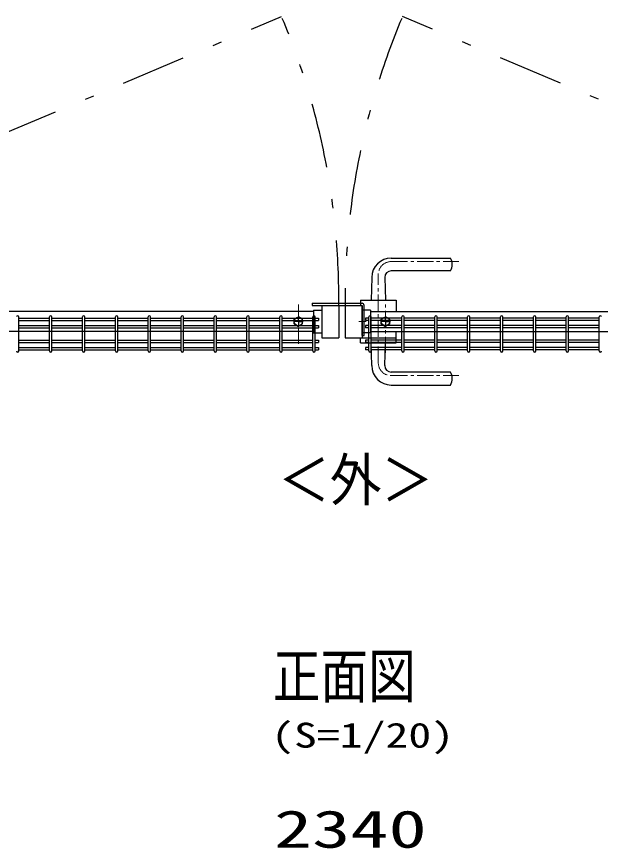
# Model space of a CAD drawing. Units: millimetres, scale not verified. Extents: x -4425 to 4425, y -3150 to 3150.
# Drawn here: x 1125 to 2026, y 822 to 2106 of the extents above; entities that cross this region are included whole.
import ezdxf
from ezdxf.enums import TextEntityAlignment as Align

# ---------------------------------------------------------------- set-up
doc = ezdxf.new("R2010")
doc.units = ezdxf.units.MM
doc.header["$LTSCALE"] = 20
doc.linetypes.add('USER1', pattern=[2, 1.25, -0.25, 0.25, -0.25])
doc.linetypes.add('USER4', pattern=[10.7, 5, -2.5, 0.7, -2.5])
for name, color, linetype, lineweight in [('0-0_外形線', 7, 'Continuous', 25), ('0-3_寸法線', 4, 'Continuous', 25), ('0-7_扉縦枠', 7, 'Continuous', 25), ('0-8_Jﾊﾟﾈﾙ', 3, 'Continuous', 25), ('0-C_扉横枠', 7, 'Continuous', 25), ('0-F_丁番', 3, 'Continuous', 25), ('1-0_軸線', 1, 'USER1', 9), ('1-2_ハッチング', 4, 'Continuous', 25)]:
    doc.layers.add(name, color=color, linetype=linetype, lineweight=lineweight)
doc.layers.add('1-3_D-TITLE', color=7, linetype='Continuous')
doc.styles.add('ＭＳ ゴシック', font='')
doc.styles.get('ＭＳ ゴシック').set_extended_font_data('MS Gothic')

msp = doc.modelspace()

# ---------------------------------------------------------------- linework, layer by layer
at = {"layer": '0-0_外形線'}
for p, q in [((1703.13, 1733.01), (1794.45, 1733.01)), ((1794.45, 1713.01), (1703.13, 1713.01)), ((1673.13, 1703.01), (1672.13, 1668.01)), ((1693.13, 1703.01), (1694.13, 1668.01)), ((1655.63, 1668.01), (1655.63, 1660.01)), ((1655.63, 1668.01), (1710.63, 1668.01)), ((1710.63, 1668.01), (1710.63, 1650.51)), ((1553.44, 1631.26), (1559.93, 1627.51)), ((1566.43, 1631.26), (1559.93, 1627.51)), ((1710.63, 1602.01), (1710.63, 1619.51)), ((1655.63, 1602.01), (1655.63, 1610.01)), ((1655.63, 1602.01), (1710.63, 1602.01)), ((1673.13, 1567.01), (1672.13, 1602.01)), ((1693.13, 1567.01), (1694.13, 1602.01)), ((1794.45, 1557.01), (1703.13, 1557.01)), ((1703.13, 1537.01), (1794.45, 1537.01))]:
    msp.add_line(p, q, dxfattribs=at)
for centre, radius, start, end in [((1703.13, 1703.01), 30, 90, 180), ((1777.13, 1723.01), 20, 330, 30), ((1703.13, 1703.01), 10, 90, 180), ((1703.13, 1567.01), 30, 180, 270), ((1703.13, 1567.01), 10, 180, 270), ((1777.13, 1547.01), 20, 330, 30)]:
    msp.add_arc(centre, radius, start, end, dxfattribs=at)
at = {"layer": '0-7_扉縦枠'}
for p, q in [((1596.13, 1660.01), (1596.13, 1610.01)), ((1596.13, 1660.01), (1622.13, 1660.01)), ((1622.13, 1660.01), (1622.13, 1610.01)), ((1632.13, 1660.01), (1658.13, 1660.01)), ((1632.13, 1660.01), (1632.13, 1610.01)), ((1658.13, 1660.01), (1658.13, 1610.01)), ((1596.13, 1610.01), (1622.13, 1610.01)), ((1632.13, 1610.01), (1710.63, 1610.01))]:
    msp.add_line(p, q, dxfattribs=at)
at = {"layer": '0-8_Jﾊﾟﾈﾙ'}
for p, q in [((1128.71, 1589.71), (1128.71, 1642.11)), ((1128.71, 1640.31), (1175.88, 1640.31)), ((1128.71, 1636.71), (1175.88, 1636.71)), ((1175.88, 1589.71), (1175.88, 1642.11)), ((1179.48, 1589.71), (1179.48, 1642.11)), ((1179.48, 1640.31), (1226.65, 1640.31)), ((1179.48, 1636.71), (1226.65, 1636.71)), ((1226.65, 1589.71), (1226.65, 1642.11)), ((1230.25, 1589.71), (1230.25, 1642.11)), ((1230.25, 1640.31), (1277.42, 1640.31)), ((1230.25, 1636.71), (1277.42, 1636.71)), ((1277.42, 1589.71), (1277.42, 1642.11)), ((1281.02, 1589.71), (1281.02, 1642.11)), ((1281.02, 1640.31), (1328.19, 1640.31)), ((1281.02, 1636.71), (1328.19, 1636.71)), ((1328.19, 1589.71), (1328.19, 1642.11)), ((1331.79, 1589.71), (1331.79, 1642.11)), ((1331.79, 1640.31), (1378.96, 1640.31)), ((1331.79, 1636.71), (1378.96, 1636.71)), ((1378.96, 1589.71), (1378.96, 1642.11)), ((1382.56, 1589.71), (1382.56, 1642.11)), ((1382.56, 1640.31), (1429.72, 1640.31)), ((1382.56, 1636.71), (1429.72, 1636.71)), ((1429.72, 1589.71), (1429.72, 1642.11)), ((1433.32, 1589.71), (1433.32, 1642.11)), ((1433.32, 1640.31), (1480.49, 1640.31)), ((1433.32, 1636.71), (1480.49, 1636.71)), ((1480.49, 1589.71), (1480.49, 1642.11)), ((1484.09, 1589.71), (1484.09, 1642.11)), ((1484.09, 1640.31), (1531.26, 1640.31)), ((1484.09, 1636.71), (1531.26, 1636.71)), ((1531.26, 1589.71), (1531.26, 1642.11)), ((1534.86, 1589.71), (1534.86, 1642.11)), ((1534.86, 1640.31), (1582.03, 1640.31)), ((1534.86, 1636.71), (1582.03, 1636.71)), ((1582.03, 1589.71), (1582.03, 1642.11)), ((1585.63, 1589.71), (1585.63, 1642.11)), ((1585.63, 1640.31), (1590.83, 1640.31)), ((1585.63, 1636.71), (1590.83, 1636.71)), ((1590.83, 1640.31), (1590.83, 1636.71)), ((1663.43, 1640.31), (1663.43, 1636.71)), ((1668.63, 1640.31), (1663.43, 1640.31)), ((1668.63, 1636.71), (1663.43, 1636.71)), ((1668.63, 1589.71), (1668.63, 1642.11)), ((1672.23, 1589.71), (1672.23, 1642.11)), ((1719.4, 1640.31), (1672.23, 1640.31)), ((1719.4, 1636.71), (1672.23, 1636.71)), ((1719.4, 1589.71), (1719.4, 1642.11)), ((1723, 1589.71), (1723, 1642.11)), ((1770.17, 1640.31), (1723, 1640.31)), ((1770.17, 1636.71), (1723, 1636.71)), ((1770.17, 1589.71), (1770.17, 1642.11)), ((1773.77, 1589.71), (1773.77, 1642.11)), ((1820.94, 1640.31), (1773.77, 1640.31)), ((1820.94, 1636.71), (1773.77, 1636.71)), ((1820.94, 1589.71), (1820.94, 1642.11)), ((1824.54, 1589.71), (1824.54, 1642.11)), ((1871.71, 1640.31), (1824.54, 1640.31)), ((1871.71, 1636.71), (1824.54, 1636.71)), ((1871.71, 1589.71), (1871.71, 1642.11)), ((1875.31, 1589.71), (1875.31, 1642.11)), ((1922.48, 1640.31), (1875.31, 1640.31)), ((1922.48, 1636.71), (1875.31, 1636.71)), ((1922.48, 1589.71), (1922.48, 1642.11)), ((1926.08, 1589.71), (1926.08, 1642.11)), ((1973.25, 1640.31), (1926.08, 1640.31)), ((1973.25, 1636.71), (1926.08, 1636.71)), ((1973.25, 1589.71), (1973.25, 1642.11)), ((1976.85, 1589.71), (1976.85, 1642.11)), ((2024.02, 1640.31), (1976.85, 1640.31)), ((2024.02, 1636.71), (1976.85, 1636.71)), ((2024.02, 1589.71), (2024.02, 1642.11)), ((1128.71, 1629.01), (1175.88, 1629.01)), ((1128.71, 1625.41), (1175.88, 1625.41)), ((1179.48, 1629.01), (1226.65, 1629.01)), ((1179.48, 1625.41), (1226.65, 1625.41)), ((1230.25, 1629.01), (1277.42, 1629.01)), ((1230.25, 1625.41), (1277.42, 1625.41)), ((1281.02, 1629.01), (1328.19, 1629.01)), ((1281.02, 1625.41), (1328.19, 1625.41)), ((1331.79, 1629.01), (1378.96, 1629.01)), ((1331.79, 1625.41), (1378.96, 1625.41)), ((1382.56, 1629.01), (1429.72, 1629.01)), ((1382.56, 1625.41), (1429.72, 1625.41)), ((1433.32, 1629.01), (1480.49, 1629.01)), ((1433.32, 1625.41), (1480.49, 1625.41)), ((1484.09, 1629.01), (1531.26, 1629.01)), ((1484.09, 1625.41), (1531.26, 1625.41)), ((1534.86, 1629.01), (1582.03, 1629.01)), ((1534.86, 1625.41), (1582.03, 1625.41)), ((1585.63, 1629.01), (1590.83, 1629.01)), ((1585.63, 1625.41), (1590.83, 1625.41)), ((1590.83, 1629.01), (1590.83, 1625.41)), ((1663.43, 1629.01), (1663.43, 1625.41)), ((1668.63, 1629.01), (1663.43, 1629.01)), ((1668.63, 1625.41), (1663.43, 1625.41)), ((1719.4, 1629.01), (1672.23, 1629.01)), ((1719.4, 1625.41), (1672.23, 1625.41)), ((1770.17, 1629.01), (1723, 1629.01)), ((1770.17, 1625.41), (1723, 1625.41)), ((1820.94, 1629.01), (1773.77, 1629.01)), ((1820.94, 1625.41), (1773.77, 1625.41)), ((1871.71, 1629.01), (1824.54, 1629.01)), ((1871.71, 1625.41), (1824.54, 1625.41)), ((1922.48, 1629.01), (1875.31, 1629.01)), ((1922.48, 1625.41), (1875.31, 1625.41)), ((1973.25, 1629.01), (1926.08, 1629.01)), ((1973.25, 1625.41), (1926.08, 1625.41)), ((2024.02, 1629.01), (1976.85, 1629.01)), ((2024.02, 1625.41), (1976.85, 1625.41)), ((1128.71, 1606.41), (1175.88, 1606.41)), ((1179.48, 1606.41), (1226.65, 1606.41)), ((1230.25, 1606.41), (1277.42, 1606.41)), ((1281.02, 1606.41), (1328.19, 1606.41)), ((1331.79, 1606.41), (1378.96, 1606.41)), ((1382.56, 1606.41), (1429.72, 1606.41)), ((1433.32, 1606.41), (1480.49, 1606.41)), ((1484.09, 1606.41), (1531.26, 1606.41)), ((1534.86, 1606.41), (1582.03, 1606.41)), ((1585.63, 1606.41), (1590.83, 1606.41)), ((1590.83, 1606.41), (1590.83, 1602.81)), ((1663.43, 1606.41), (1663.43, 1602.81)), ((1668.63, 1606.41), (1663.43, 1606.41)), ((1719.4, 1606.41), (1672.23, 1606.41)), ((1770.17, 1606.41), (1723, 1606.41)), ((1820.94, 1606.41), (1773.77, 1606.41)), ((1871.71, 1606.41), (1824.54, 1606.41)), ((1922.48, 1606.41), (1875.31, 1606.41)), ((1973.25, 1606.41), (1926.08, 1606.41)), ((2024.02, 1606.41), (1976.85, 1606.41)), ((1128.71, 1602.81), (1175.88, 1602.81)), ((1128.71, 1595.11), (1175.88, 1595.11)), ((1179.48, 1602.81), (1226.65, 1602.81)), ((1179.48, 1595.11), (1226.65, 1595.11)), ((1230.25, 1602.81), (1277.42, 1602.81)), ((1230.25, 1595.11), (1277.42, 1595.11)), ((1281.02, 1602.81), (1328.19, 1602.81)), ((1281.02, 1595.11), (1328.19, 1595.11)), ((1331.79, 1602.81), (1378.96, 1602.81)), ((1331.79, 1595.11), (1378.96, 1595.11)), ((1382.56, 1602.81), (1429.72, 1602.81)), ((1382.56, 1595.11), (1429.72, 1595.11)), ((1433.32, 1602.81), (1480.49, 1602.81)), ((1433.32, 1595.11), (1480.49, 1595.11)), ((1484.09, 1602.81), (1531.26, 1602.81)), ((1484.09, 1595.11), (1531.26, 1595.11)), ((1534.86, 1602.81), (1582.03, 1602.81)), ((1534.86, 1595.11), (1582.03, 1595.11)), ((1585.63, 1602.81), (1590.83, 1602.81)), ((1668.63, 1602.81), (1663.43, 1602.81)), ((1663.43, 1595.11), (1663.43, 1591.51)), ((1668.63, 1595.11), (1663.43, 1595.11)), ((1719.4, 1602.81), (1672.23, 1602.81)), ((1719.4, 1595.11), (1672.23, 1595.11)), ((1770.17, 1602.81), (1723, 1602.81)), ((1770.17, 1595.11), (1723, 1595.11)), ((1820.94, 1602.81), (1773.77, 1602.81)), ((1820.94, 1595.11), (1773.77, 1595.11)), ((1871.71, 1602.81), (1824.54, 1602.81)), ((1871.71, 1595.11), (1824.54, 1595.11)), ((1922.48, 1602.81), (1875.31, 1602.81)), ((1922.48, 1595.11), (1875.31, 1595.11)), ((1973.25, 1602.81), (1926.08, 1602.81)), ((1973.25, 1595.11), (1926.08, 1595.11)), ((2024.02, 1602.81), (1976.85, 1602.81)), ((2024.02, 1595.11), (1976.85, 1595.11)), ((1128.71, 1591.51), (1175.88, 1591.51)), ((1179.48, 1591.51), (1226.65, 1591.51)), ((1230.25, 1591.51), (1277.42, 1591.51)), ((1281.02, 1591.51), (1328.19, 1591.51)), ((1331.79, 1591.51), (1378.96, 1591.51)), ((1382.56, 1591.51), (1429.72, 1591.51)), ((1433.32, 1591.51), (1480.49, 1591.51)), ((1484.09, 1591.51), (1531.26, 1591.51)), ((1534.86, 1591.51), (1582.03, 1591.51)), ((1585.63, 1591.51), (1590.83, 1591.51)), ((1668.63, 1591.51), (1663.43, 1591.51)), ((1719.4, 1591.51), (1672.23, 1591.51)), ((1770.17, 1591.51), (1723, 1591.51)), ((1820.94, 1591.51), (1773.77, 1591.51)), ((1871.71, 1591.51), (1824.54, 1591.51)), ((1922.48, 1591.51), (1875.31, 1591.51)), ((1973.25, 1591.51), (1926.08, 1591.51)), ((2024.02, 1591.51), (1976.85, 1591.51))]:
    msp.add_line(p, q, dxfattribs=at)
msp.add_lwpolyline([(1585.63, 1595.11), (1590.83, 1595.11), (1590.83, 1591.51)], dxfattribs=at)
for centre, start, end in [((1126.91, 1642.11), 0, 180), ((1177.68, 1642.11), 0, 180), ((1228.45, 1642.11), 0, 180), ((1279.22, 1642.11), 0, 180), ((1329.99, 1642.11), 0, 180), ((1380.76, 1642.11), 0, 180), ((1431.52, 1642.11), 0, 180), ((1482.29, 1642.11), 0, 180), ((1533.06, 1642.11), 0, 180), ((1583.83, 1642.11), 0, 180), ((1670.43, 1642.11), 0, 180), ((1721.2, 1642.11), 0, 180), ((1771.97, 1642.11), 0, 180), ((1822.74, 1642.11), 0, 180), ((1873.51, 1642.11), 0, 180), ((1924.28, 1642.11), 0, 180), ((1975.05, 1642.11), 0, 180), ((2025.82, 1642.11), 0, 180), ((1126.91, 1589.71), 180, 0), ((1177.68, 1589.71), 180, 0), ((1228.45, 1589.71), 180, 0), ((1279.22, 1589.71), 180, 0), ((1329.99, 1589.71), 180, 0), ((1380.76, 1589.71), 180, 0), ((1431.52, 1589.71), 180, 0), ((1482.29, 1589.71), 180, 0), ((1533.06, 1589.71), 180, 0), ((1583.83, 1589.71), 180, 0), ((1670.43, 1589.71), 180, 0), ((1721.2, 1589.71), 180, 0), ((1771.97, 1589.71), 180, 0), ((1822.74, 1589.71), 180, 0), ((1873.51, 1589.71), 180, 0), ((1924.28, 1589.71), 180, 0), ((1975.05, 1589.71), 180, 0), ((2025.82, 1589.71), 180, 0)]:
    msp.add_arc(centre, 1.8, start, end, dxfattribs=at)
at = {"layer": '0-C_扉横枠'}
for p, q in [((1583.13, 1650.51), (569.13, 1650.51)), ((1583.13, 1652.46), (1583.13, 1617.56)), ((1583.13, 1652.46), (1596.13, 1652.46)), ((1671.13, 1652.46), (1658.13, 1652.46)), ((1671.13, 1652.46), (1671.13, 1617.56)), ((1671.13, 1650.51), (2685.13, 1650.51)), ((1559.75, 1635.01), (1553.35, 1635.01)), ((1553.44, 1638.76), (1559.93, 1642.51)), ((1553.44, 1631.26), (1553.44, 1638.76)), ((1559.84, 1635.01), (1560.02, 1635.01)), ((1566.43, 1638.76), (1559.93, 1642.51)), ((1559.93, 1635.19), (1559.93, 1641.6)), ((1559.93, 1634.92), (1559.93, 1635.1)), ((1559.93, 1634.83), (1559.93, 1628.43)), ((1560.11, 1635.01), (1566.52, 1635.01)), ((1566.43, 1631.26), (1566.43, 1638.76)), ((1694.15, 1635.01), (1687.75, 1635.01)), ((1687.84, 1638.76), (1694.33, 1642.51)), ((1687.84, 1631.26), (1687.84, 1638.76)), ((1687.84, 1631.26), (1694.33, 1627.51)), ((1694.24, 1635.01), (1694.42, 1635.01)), ((1700.83, 1638.76), (1694.33, 1642.51)), ((1694.33, 1635.19), (1694.33, 1641.6)), ((1694.33, 1634.92), (1694.33, 1635.1)), ((1694.33, 1634.83), (1694.33, 1628.43)), ((1700.83, 1631.26), (1694.33, 1627.51)), ((1694.51, 1635.01), (1700.92, 1635.01)), ((1700.83, 1631.26), (1700.83, 1638.76)), ((1583.13, 1619.51), (569.13, 1619.51)), ((1583.13, 1617.56), (1596.13, 1617.56)), ((1671.13, 1617.56), (1658.13, 1617.56)), ((1671.13, 1619.51), (2685.13, 1619.51))]:
    msp.add_line(p, q, dxfattribs=at)
for centre in [(1559.93, 1635.01), (1694.33, 1635.01)]:
    msp.add_circle(centre, 6.5, dxfattribs=at)
at = {"layer": '0-F_丁番'}
for p, q in [((1581.33, 1663.21), (1581.33, 1660.01)), ((1581.33, 1663.21), (1658.13, 1663.21)), ((1581.33, 1660.01), (1658.13, 1660.01)), ((1658.13, 1613.21), (1658.13, 1660.01)), ((1661.33, 1613.21), (1661.33, 1660.01)), ((1658.13, 1613.21), (1661.33, 1613.21))]:
    msp.add_line(p, q, dxfattribs=at)
msp.add_arc((1658.13, 1660.01), 3.2, 360, 90, dxfattribs=at)
at = {"layer": '1-0_軸線'}
for p, q in [((1703.13, 1727.51), (1807.65, 1727.51)), ((1683.13, 1571.51), (1683.13, 1707.51)), ((1559.93, 1600.36), (1559.93, 1661.43)), ((1559.93, 1600.36), (1559.93, 1661.43)), ((1694.33, 1586.61), (1694.33, 1661.43)), ((1664.47, 1635.01), (1653.29, 1635.01)), ((1703.13, 1551.51), (1807.65, 1551.51))]:
    msp.add_line(p, q, dxfattribs=at)
for centre, start, end in [((1703.13, 1707.51), 90, 180), ((1703.13, 1571.51), 180, 270)]:
    msp.add_arc(centre, 20, start, end, dxfattribs=at)
at = {"layer": '1-2_ハッチング', "linetype": 'USER4'}
for p, q in [((501.26, 1670.69), (1533.84, 2105.55)), ((2753.01, 1670.69), (1720.43, 2105.55))]:
    msp.add_line(p, q, dxfattribs=at)
for centre, start, end in [((508.71, 1670.87), 359.45045, 22.82564), ((2745.56, 1670.87), 157.17436, 180.54955)]:
    msp.add_arc(centre, 1113.48, start, end, dxfattribs=at)

# ---------------------------------------------------------------- texts
at = {"layer": '0-0_外形線', "style": 'ＭＳ ゴシック', "width": 0.9}
msp.add_text('＜外＞', height=64.96, dxfattribs=at).set_placement((1528.54, 1338.76), align=Align.BOTTOM_LEFT)
at = {"layer": '0-3_寸法線', "color": 2, "style": 'ＭＳ ゴシック', "width": 1.5}
msp.add_text('2340', height=57.77, dxfattribs=at).set_placement((1522.13, 805.59), align=Align.BOTTOM_LEFT)
at = {"layer": '1-3_D-TITLE', "style": 'ＭＳ ゴシック'}
for s, height, width, p in [('正面図', 67.3, 0.8, (1520.56, 1034.08)), ('(S=1/20)', 38.42, 1.35, (1517.82, 965.89))]:
    msp.add_text(s, height=height, dxfattribs=dict(at, width=width)).set_placement(p, align=Align.BOTTOM_LEFT)

doc.saveas('drawing.dxf')
